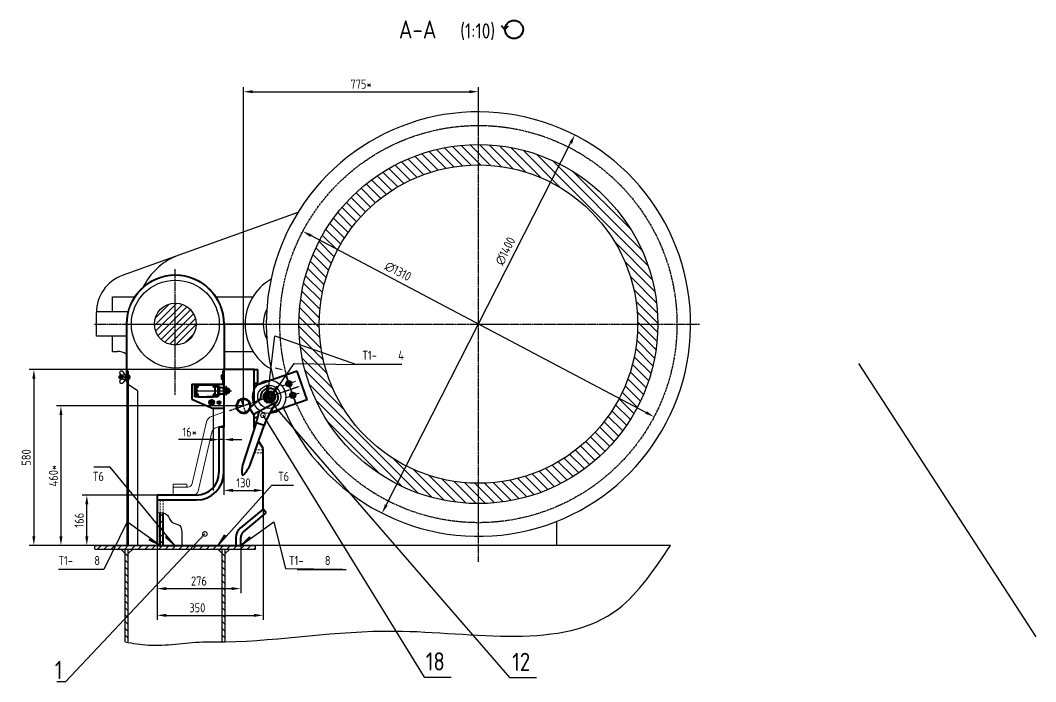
# Model space of a CAD drawing. Header units: millimetres. Extents: x 467 to 39028, y -12467 to 24298.
# Drawn here: x 24308 to 27658, y -1424 to 758 of the extents above; entities that cross this region are included whole.
import ezdxf
from ezdxf.enums import TextEntityAlignment as Align

# ---------------------------------------------------------------- set-up
doc = ezdxf.new("R2010")
doc.units = ezdxf.units.MM
for name, pattern in [('CENTER', [50.8, 31.75, -6.35, 6.35, -6.35]), ('CENTER2', [1.125, 0.75, -0.125, 0.125, -0.125]), ('HIDDEN', [9.525, 6.35, -3.175]), ('PHANTOM', [2.5, 1.25, -0.25, 0.25, -0.25, 0.25, -0.25])]:
    doc.linetypes.add(name, pattern=pattern)
for name, color, linetype in [('Bord', 1, 'Continuous'), ('Cen', 5, 'CENTER'), ('CEN2', 5, 'CENTER2'), ('Dim', 7, 'Continuous'), ('Hatch', 250, 'Continuous'), ('Hide', 250, 'HIDDEN'), ('PHAN', 5, 'PHANTOM'), ('Text', 3, 'Continuous'), ('Textb', 6, 'Continuous')]:
    doc.layers.add(name, color=color, linetype=linetype)
doc.layers.add('Con', color=6, linetype='Continuous', lineweight=18)
doc.layers.add('Cont', color=6, linetype='Continuous', lineweight=40)
doc.styles.add('Style1', font='romans.shx', dxfattribs={"width": 0.8})
doc.dimstyles.new('Dia_2', dxfattribs={"dimscale": 2, "dimtxt": 3, "dimasz": 3, "dimexe": 1.25, "dimexo": 0, "dimgap": 1.5, "dimtad": 2, "dimtoh": 1, "dimtxsty": 'Style1', "dimcen": 2.5, "dimclrt": 3, "dimadec": 0, "dimazin": 0, "dimtfac": 1, "dimtmove": 1, "dimatfit": 3, "dimfxl": 1, "dimarcsym": 0})
doc.dimstyles.new('LIN10', dxfattribs={"dimscale": 10, "dimtxt": 3, "dimasz": 3, "dimexe": 1.5, "dimexo": 0, "dimgap": 1, "dimtad": 1, "dimdec": 0, "dimzin": 12, "dimdsep": 46, "dimtxsty": 'Style1', "dimcen": 0, "dimclrt": 3, "dimadec": 0, "dimazin": 0, "dimtfac": 1, "dimtdec": 0, "dimtmove": 0, "dimatfit": 3, "dimfxl": 1, "dimtolj": 1, "dimtzin": 12, "dimarcsym": 0})
doc.dimstyles.new('Poz_15', dxfattribs={"dimscale": 15, "dimtxt": 6, "dimasz": 3, "dimexe": 1.25, "dimexo": 0, "dimgap": 1.5, "dimtad": 2, "dimtih": 1, "dimtoh": 1, "dimdec": 0, "dimtxsty": 'Style1', "dimblk": 'DOTSMALL', "dimcen": 2.5, "dimclrt": 6, "dimadec": 0, "dimazin": 0, "dimtfac": 1, "dimtdec": 0, "dimtmove": 0, "dimatfit": 3, "dimldrblk": 'DOTSMALL', "dimfxl": 1, "dimarcsym": 0})
doc.dimstyles.new('SVARKA_10', dxfattribs={"dimscale": 10, "dimtxt": 3, "dimasz": 4, "dimexe": 1.5, "dimexo": 0, "dimgap": 1.5, "dimtad": 1, "dimdec": 0, "dimzin": 12, "dimdsep": 46, "dimtxsty": 'Style1', "dimblk1": 'Arrow', "dimblk2": 'Arrow', "dimsah": 1, "dimcen": 0, "dimclrt": 3, "dimadec": 0, "dimazin": 0, "dimtfac": 1, "dimtdec": 0, "dimtofl": 0, "dimtmove": 1, "dimatfit": 3, "dimldrblk": 'Arrow', "dimfxl": 1, "dimtolj": 1, "dimtzin": 12, "dimarcsym": 0})
doc.dimstyles.new('SVARKA_5', dxfattribs={"dimscale": 5, "dimtxt": 3, "dimasz": 4, "dimexe": 1.5, "dimexo": 0, "dimgap": 1.5, "dimtad": 1, "dimdec": 0, "dimzin": 12, "dimdsep": 46, "dimtxsty": 'Style1', "dimblk1": 'Arrow', "dimblk2": 'Arrow', "dimsah": 1, "dimcen": 0, "dimclrt": 3, "dimadec": 0, "dimazin": 0, "dimtfac": 1, "dimtdec": 0, "dimtofl": 0, "dimtmove": 1, "dimatfit": 3, "dimldrblk": 'Arrow', "dimfxl": 1, "dimtolj": 1, "dimtzin": 12, "dimarcsym": 0})

# ---------------------------------------------------------------- blocks, each defined once
blk = doc.blocks.new('*D34')
at = {"layer": 'Defpoints', "color": 0, "transparency": 16777216}
for p in [(25819.4, 522.1), (25819.4, 410.8), (25044.4, -514.2)]:
    blk.add_point(p, dxfattribs=at)
at = {"layer": 'Dim', "color": 0, "lineweight": -2, "transparency": 16777216}
for p, q in [((25044.4, -514.2), (25044.4, 537.1)), ((25819.4, 410.8), (25819.4, 537.1)), ((25074.4, 522.1), (25789.4, 522.1))]:
    blk.add_line(p, q, dxfattribs=at)
at = {"layer": 'Dim', "color": 0, "transparency": 16777216}
for points in [[(25074.4, 527.1), (25074.4, 517.1), (25044.4, 522.1)], [(25789.4, 527.1), (25789.4, 517.1), (25819.4, 522.1)]]:
    blk.add_solid(points, dxfattribs=at)
at = {"layer": 'Dim', "color": 3, "transparency": 16777216, "insert": (25431.9, 547.1), "char_height": 30, "attachment_point": 5, "style": 'Style1'}
blk.add_mtext('\\A1;775*', dxfattribs=at)
blk = doc.blocks.new('*D35')
at = {"layer": 'Defpoints', "color": 0, "transparency": 16777216}
for p in [(25044.4, -514.2), (24442.1, -974.2), (24554.4, -974.2)]:
    blk.add_point(p, dxfattribs=at)
at = {"layer": 'Dim', "color": 0, "lineweight": -2, "transparency": 16777216}
for p, q in [((25044.4, -514.2), (24427.1, -514.2)), ((24442.1, -544.2), (24442.1, -944.2)), ((24554.4, -974.2), (24427.1, -974.2))]:
    blk.add_line(p, q, dxfattribs=at)
at = {"layer": 'Dim', "color": 0, "transparency": 16777216}
for points in [[(24437.1, -544.2), (24447.1, -544.2), (24442.1, -514.2)], [(24437.1, -944.2), (24447.1, -944.2), (24442.1, -974.2)]]:
    blk.add_solid(points, dxfattribs=at)
at = {"layer": 'Dim', "color": 3, "transparency": 16777216, "insert": (24417.1, -744.2), "char_height": 30, "attachment_point": 5, "rotation": 90, "style": 'Style1'}
blk.add_mtext('\\A1;460*', dxfattribs=at)
blk = doc.blocks.new('*D46')
at = {"layer": 'Defpoints', "color": 0, "transparency": 16777216}
for p in [(24527.4, -808.2), (24759.4, -808.2), (24759.4, -974.2)]:
    blk.add_point(p, dxfattribs=at)
at = {"layer": 'Dim', "color": 0, "lineweight": -2, "transparency": 16777216}
for p, q in [((24759.4, -808.2), (24512.4, -808.2)), ((24527.4, -944.2), (24527.4, -838.2)), ((24759.4, -974.2), (24512.4, -974.2))]:
    blk.add_line(p, q, dxfattribs=at)
at = {"layer": 'Dim', "color": 0, "transparency": 16777216}
for points in [[(24522.4, -838.2), (24532.4, -838.2), (24527.4, -808.2)], [(24522.4, -944.2), (24532.4, -944.2), (24527.4, -974.2)]]:
    blk.add_solid(points, dxfattribs=at)
at = {"layer": 'Dim', "color": 3, "transparency": 16777216, "insert": (24502.4, -891.2), "char_height": 30, "attachment_point": 5, "rotation": 90, "style": 'Style1'}
blk.add_mtext('\\A1;166', dxfattribs=at)
blk = doc.blocks.new('*D60')
at = {"layer": 'Defpoints', "color": 0, "transparency": 16777216}
for p in [(24759.4, -974.2), (25035.4, -974.2), (25035.4, -1116.6)]:
    blk.add_point(p, dxfattribs=at)
at = {"layer": 'Dim', "color": 0, "lineweight": -2, "transparency": 16777216}
for p, q in [((24759.4, -974.2), (24759.4, -1131.6)), ((25035.4, -974.2), (25035.4, -1131.6)), ((24789.4, -1116.6), (25005.4, -1116.6))]:
    blk.add_line(p, q, dxfattribs=at)
at = {"layer": 'Dim', "color": 0, "transparency": 16777216}
for points in [[(24789.4, -1111.6), (24789.4, -1121.6), (24759.4, -1116.6)], [(25005.4, -1111.6), (25005.4, -1121.6), (25035.4, -1116.6)]]:
    blk.add_solid(points, dxfattribs=at)
at = {"layer": 'Dim', "color": 3, "transparency": 16777216, "insert": (24897.4, -1091.6), "char_height": 30, "attachment_point": 5, "style": 'Style1'}
blk.add_mtext('\\A1;276', dxfattribs=at)
blk = doc.blocks.new('*D61')
at = {"layer": 'Defpoints', "color": 0, "transparency": 16777216}
for p in [(24988.3, -394.2), (24352.7, -974.2), (24554.4, -974.2)]:
    blk.add_point(p, dxfattribs=at)
at = {"layer": 'Dim', "color": 0, "lineweight": -2, "transparency": 16777216}
for p, q in [((24988.3, -394.2), (24337.7, -394.2)), ((24352.7, -424.2), (24352.7, -944.2)), ((24554.4, -974.2), (24337.7, -974.2))]:
    blk.add_line(p, q, dxfattribs=at)
at = {"layer": 'Dim', "color": 0, "transparency": 16777216}
for points in [[(24347.7, -424.2), (24357.7, -424.2), (24352.7, -394.2)], [(24347.7, -944.2), (24357.7, -944.2), (24352.7, -974.2)]]:
    blk.add_solid(points, dxfattribs=at)
at = {"layer": 'Dim', "color": 3, "transparency": 16777216, "insert": (24327.7, -684.2), "char_height": 30, "attachment_point": 5, "rotation": 90, "style": 'Style1'}
blk.add_mtext('\\A1;580', dxfattribs=at)
blk = doc.blocks.new('*D64')
at = {"layer": 'Defpoints', "color": 0, "transparency": 16777216}
for p in [(24979.4, -720.2), (25109.4, -789.7), (25109.4, -792.7)]:
    blk.add_point(p, dxfattribs=at)
at = {"layer": 'Dim', "color": 0, "lineweight": -2, "transparency": 16777216}
for p, q in [((24979.4, -720.2), (24979.4, -807.7)), ((25009.4, -792.7), (25079.4, -792.7)), ((25109.4, -789.7), (25109.4, -807.7))]:
    blk.add_line(p, q, dxfattribs=at)
at = {"layer": 'Dim', "color": 0, "transparency": 16777216}
for points in [[(25009.4, -787.7), (25009.4, -797.7), (24979.4, -792.7)], [(25079.4, -787.7), (25079.4, -797.7), (25109.4, -792.7)]]:
    blk.add_solid(points, dxfattribs=at)
at = {"layer": 'Dim', "color": 3, "transparency": 16777216, "insert": (25044.4, -767.7), "char_height": 30, "attachment_point": 5, "style": 'Style1'}
blk.add_mtext('\\A1;130', dxfattribs=at)
blk = doc.blocks.new('*D65')
at = {"layer": 'Defpoints', "color": 0, "transparency": 16777216}
for p in [(24963.4, -625.2), (24963.4, -720.2), (24979.4, -720.2)]:
    blk.add_point(p, dxfattribs=at)
at = {"layer": 'Dim', "color": 0, "lineweight": -2, "transparency": 16777216}
for p, q in [((24933.4, -625.2), (24829.7, -625.2)), ((24963.4, -720.2), (24963.4, -610.2)), ((24979.4, -625.2), (24963.4, -625.2)), ((24979.4, -720.2), (24979.4, -610.2)), ((25009.4, -625.2), (25039.4, -625.2))]:
    blk.add_line(p, q, dxfattribs=at)
at = {"layer": 'Dim', "color": 0, "transparency": 16777216}
for points in [[(24933.4, -620.2), (24933.4, -630.2), (24963.4, -625.2)], [(25009.4, -620.2), (25009.4, -630.2), (24979.4, -625.2)]]:
    blk.add_solid(points, dxfattribs=at)
at = {"layer": 'Dim', "color": 3, "transparency": 16777216, "insert": (24866.6, -600.2), "char_height": 30, "attachment_point": 5, "style": 'Style1'}
blk.add_mtext('\\A1;16*', dxfattribs=at)
blk = doc.blocks.new('*D66')
at = {"layer": 'Defpoints', "color": 0, "transparency": 16777216}
for p in [(25109.4, -854.2), (24759.4, -974.2), (25109.4, -1204.8)]:
    blk.add_point(p, dxfattribs=at)
at = {"layer": 'Dim', "color": 0, "lineweight": -2, "transparency": 16777216}
for p, q in [((25109.4, -854.2), (25109.4, -1219.8)), ((24759.4, -974.2), (24759.4, -1219.8)), ((24789.4, -1204.8), (25079.4, -1204.8))]:
    blk.add_line(p, q, dxfattribs=at)
at = {"layer": 'Dim', "color": 0, "transparency": 16777216}
for points in [[(24789.4, -1199.8), (24789.4, -1209.8), (24759.4, -1204.8)], [(25079.4, -1199.8), (25079.4, -1209.8), (25109.4, -1204.8)]]:
    blk.add_solid(points, dxfattribs=at)
at = {"layer": 'Dim', "color": 3, "transparency": 16777216, "insert": (24892, -1179.8), "char_height": 30, "attachment_point": 5, "style": 'Style1'}
blk.add_mtext('\\A1;350', dxfattribs=at)
blk = doc.blocks.new('*D67')
at = {"layer": 'Defpoints', "color": 0, "transparency": 16777216}
for p in [(25240.1, 61.5), (26398.7, -549.9)]:
    blk.add_point(p, dxfattribs=at)
at = {"layer": 'Dim', "color": 0, "lineweight": -2, "transparency": 16777216}
blk.add_line((26372.2, -535.9), (25266.7, 47.5), dxfattribs=at)
at = {"layer": 'Dim', "color": 0, "transparency": 16777216}
for points in [[(25269, 51.9), (25264.3, 43.1), (25240.1, 61.5)], [(26374.5, -531.5), (26369.8, -540.3), (26398.7, -549.9)]]:
    blk.add_solid(points, dxfattribs=at)
at = {"layer": 'Dim', "color": 3, "transparency": 16777216, "insert": (25554.1, -70.3), "char_height": 30, "attachment_point": 5, "rotation": 332.1789, "style": 'Style1'}
blk.add_mtext('∅1310', dxfattribs=at)
blk = doc.blocks.new('*D68')
at = {"layer": 'Defpoints', "color": 0, "transparency": 16777216}
for p in [(26137.3, 379.4), (25501.5, -867.9)]:
    blk.add_point(p, dxfattribs=at)
at = {"layer": 'Dim', "color": 0, "lineweight": -2, "transparency": 16777216}
blk.add_line((25515.1, -841.1), (26123.7, 352.7), dxfattribs=at)
at = {"layer": 'Dim', "color": 0, "transparency": 16777216}
for points in [[(26119.2, 355), (26128.2, 350.4), (26137.3, 379.4)], [(25510.7, -838.9), (25519.6, -843.4), (25501.5, -867.9)]]:
    blk.add_solid(points, dxfattribs=at)
at = {"layer": 'Dim', "color": 3, "transparency": 16777216, "insert": (25908.4, -3.6), "char_height": 30, "attachment_point": 5, "rotation": 62.9902, "style": 'Style1'}
blk.add_mtext('∅1400', dxfattribs=at)
blk = doc.blocks.new('1')
at = {"layer": 'Cont'}
for q in [(0.14, 4.02), (2.4, 4.02)]:
    blk.add_line((1.27, 2.88), q, dxfattribs=at)
blk.add_circle((4.27, 2.88), 3, dxfattribs=at)
blk = doc.blocks.new('ZNAK04')
at = {"layer": 'Cont'}
blk.add_blockref('1', (30.27, 0.21), dxfattribs=at)
at = {"layer": 'Textb', "style": 'Style1', "width": 0.8}
for tag, height, p in [('А-А', 6, (13.88, 0.1)), ('SC', 5, (28.73, 0.1))]:
    blk.add_attdef(tag, text='', height=height, dxfattribs=at).set_placement(p, align=Align.RIGHT)
blk.add_attdef('45%%D(1)', (38.24, 0.1), '', height=5, dxfattribs=at)
blk = doc.blocks.new('Arrow')
blk.add_hatch(color=256).paths.add_polyline_path([(0, 0), (-1, 0), (-1, -0.167)])
blk.add_line((-1, 0), (-1, -0.167))
at = {"color": 0, "linetype": 'ByBlock', "lineweight": -2}
for q in [(-1, 0), (-1, -0.167)]:
    blk.add_line((0, 0), q, dxfattribs=at)
blk = doc.blocks.new('svarka02')
at = {"layer": 'Text', "style": 'Style1', "width": 0.8}
for tag, p in [('Т1-', (2, 1.5)), ('6', (13.78, 1.5))]:
    blk.add_attdef(tag, p, '', height=3, dxfattribs=at)
blk = doc.blocks.new('_DotSmall')
at = {"color": 0, "linetype": 'ByBlock', "const_width": 0.5}
blk.add_lwpolyline([(-0.0625, 0, 1), (0.0625, 0, 1)], format="xyb", close=True, dxfattribs=at)
blk = doc.blocks.new('ключ')
for p, q in [((22796.3, 4626.1), (22813.3, 4626.1)), ((22796.3, 4609.1), (22796.3, 4626.1)), ((22813.3, 4626.1), (22813.3, 4609.1)), ((22813.8, 4645.4), (22875.8, 4586.9)), ((22899.3, 4631.4), (22899.4, 4604.4)), ((23040.7, 4629.5), (22899.3, 4631.4)), ((22813.3, 4609.1), (22796.3, 4609.1)), ((22817.5, 4592), (22859.8, 4567.2)), ((22899.4, 4604.4), (23045.9, 4606.2)), ((23045.9, 4606.2), (23045.9, 4606.2)), ((23076.3, 4615.7), (23076.1, 4619.1)), ((22875.8, 4586.9), (22859.8, 4567.2))]:
    blk.add_line(p, q)
for radius in [19.6, 14.9]:
    blk.add_circle((22804.8, 4617.6), radius)
for centre, radius, start, end in [((22805, 4618), 28.8, 72.2726, 295.6169), ((22914.3, 4989.5), 358.4, 253.7128, 267.5946), ((23024.9, 4509.2), 121.3, 64.988, 82.4765), ((22913.7, 4229.9), 374.7, 92.2201, 98.0847), ((23037, 4688.4), 82.7, 276.1825, 298.407)]:
    blk.add_arc(centre, radius, start, end)

msp = doc.modelspace()

# ---------------------------------------------------------------- hatches: boundary and pattern name
at = {"layer": 'Hatch'}
h = msp.add_hatch(dxfattribs=at)
h.set_pattern_fill('ANSI31', color=256, scale=7, angle=90, style=0)
h.set_pattern_definition([(135, (14696.387, 158.742), (-15.71545, -15.71545), [])])
h.paths.add_polyline_path([(25819.419, 280.798), (25819.419, 347.799, 0.41421356), (25227.417, -244.204), (25294.417, -244.204, -0.41421356)])
h.paths.add_polyline_path([(25819.419, 347.799), (25819.419, 280.798, -0.41421356), (26344.421, -244.204), (26411.422, -244.204, 0.41421356)])
h.paths.add_polyline_path([(26411.422, -244.204), (26344.421, -244.204, -0.41421356), (25819.419, -769.206), (25819.419, -836.206, 0.41421356)])
h.paths.add_polyline_path([(25819.419, -769.206, -0.41421356), (25294.417, -244.204), (25227.417, -244.204, 0.41421356), (25819.419, -836.206)])
h = msp.add_hatch(dxfattribs=at)
h.set_pattern_fill('ANSI31', color=256, scale=5, style=0)
h.set_pattern_definition([(45, (14696.387, 158.742), (-11.22532, 11.22532), [])])
h.paths.add_polyline_path([(24819.419, -175.191), (24819.419, -244.204), (24888.432, -244.204, 0.41421356)])
h.paths.add_polyline_path([(24819.419, -175.191, 0.41421356), (24750.407, -244.204), (24819.419, -244.204)])
h.paths.add_polyline_path([(24819.419, -244.204), (24750.407, -244.204, 0.41421356), (24819.419, -313.216)])
h.paths.add_polyline_path([(24888.432, -244.204), (24819.419, -244.204), (24819.419, -313.216, 0.41421356)])
h = msp.add_hatch(dxfattribs=at)
h.set_pattern_fill('ANSI31', color=256, scale=5, angle=90)
h.set_pattern_definition([(135, (-10, -5e-13), (-11.22532, -11.22532), [])])
edge = h.paths.add_edge_path()
edge.add_spline(control_points=[(24779.419, -866.837), (24776.308, -866.199), (24772.948, -865.916), (24769.419, -865.873)], knot_values=[20.46850974, 20.46850974, 20.46850974, 20.46850974, 30.24795328, 30.24795328, 30.24795328, 30.24795328], degree=3, periodic=0)
edge.add_line((24769.419, -865.873), (24769.419, -974.204))
edge.add_line((24769.419, -974.204), (24779.419, -974.204))
edge.add_line((24779.419, -974.204), (24779.419, -866.837))
h = msp.add_hatch(dxfattribs=at)
h.set_pattern_fill('ANSI31', color=256, scale=5)
h.set_pattern_definition([(45, (21076.48, -363.877), (-11.22532, 11.22532), [])])
h.paths.add_polyline_path([(25084.419, -974.204), (24819.419, -974.204), (24819.419, -986.204), (25084.419, -986.204)])
h.paths.add_polyline_path([(24819.419, -974.204), (24554.419, -974.204), (24554.419, -986.204), (24819.419, -986.204)])
h = msp.add_hatch(dxfattribs=at)
h.set_pattern_fill('ANSI31', color=256, scale=5, angle=90)
h.set_pattern_definition([(135, (21076.48, -363.877), (-11.22532, -11.22532), [])])
h.paths.add_polyline_path([(24664.423, -986.204), (24654.423, -986.204), (24654.423, -1292.204), (24664.423, -1292.204)])
h = msp.add_hatch(dxfattribs=at)
h.set_pattern_fill('ANSI31', color=256, scale=5, angle=90)
h.set_pattern_definition([(135, (21396.477, -363.877), (-11.22532, -11.22532), [])])
h.paths.add_polyline_path([(24984.419, -986.204), (24974.419, -986.204), (24974.419, -1292.204), (24984.419, -1292.204)])

# ---------------------------------------------------------------- linework, layer by layer
for p, q in [((25148.935, -388.901), (25171.519, -393.469)), ((27072.916, -373.685), (27657.865, -1275.591)), ((25220.926, -1053.988), (25383.154, -1053.988))]:
    msp.add_line(p, q)
for centre, radius in [((25129.409, -484.594), 55), ((25129.3, -484.281), 37.924)]:
    msp.add_circle(centre, radius)
at = {"layer": 'Bord'}
for p, q in [((25223.855, 123.637), (24643.571, -84.158)), ((24611.941, -204.07), (24611.941, -154.204)), ((24611.941, -154.204), (24684.72, -154.204)), ((24954.119, -154.204), (25075.197, -154.204)), ((24559.419, -284.337), (24559.419, -205.805)), ((24662.401, -204.337), (24559.443, -204.337)), ((24657.419, -244.204), (24657.419, -434.271)), ((24659.419, -244.204), (24659.419, -603.348)), ((24979.419, -244.204), (24979.419, -394.204)), ((25109.419, -244.204), (24981.419, -244.204)), ((24981.419, -244.204), (24981.419, -394.204)), ((24657.419, -284.337), (24559.419, -284.337)), ((24611.941, -334.204), (24611.941, -284.337)), ((24611.941, -334.204), (24629.062, -334.204)), ((24981.419, -334.204), (25075.197, -334.204)), ((24657.419, -354.271), (24657.419, -434.271)), ((24659.419, -354.271), (24659.419, -974.204)), ((24979.419, -354.271), (24979.419, -394.204)), ((24653.819, -411.771), (24646.881, -401.882)), ((24663.419, -399.271), (24659.419, -399.271)), ((24659.419, -399.271), (24663.419, -399.271)), ((24663.419, -399.271), (24663.419, -443.605)), ((24663.419, -399.271), (24663.419, -443.605)), ((24975.419, -399.271), (24975.419, -442.204)), ((24975.419, -399.271), (24975.419, -442.204)), ((24975.419, -399.271), (24979.419, -399.271)), ((24979.419, -399.271), (24975.419, -399.271)), ((24671.37, -419.271), (24631.968, -419.271)), ((24635.019, -415.271), (24633.419, -416.871)), ((24633.419, -416.871), (24633.419, -421.671)), ((24633.419, -421.671), (24635.019, -423.271)), ((24645.819, -415.948), (24634.343, -415.948)), ((24645.819, -422.595), (24634.343, -422.595)), ((24635.019, -415.271), (24635.019, -423.271)), ((24645.819, -415.271), (24635.019, -415.271)), ((24645.819, -423.271), (24635.019, -423.271)), ((24645.819, -412.771), (24640.352, -411.429)), ((24645.819, -425.771), (24640.502, -426.937)), ((24653.819, -411.771), (24645.819, -412.771)), ((24645.819, -412.771), (24645.819, -425.771)), ((24645.819, -425.771), (24653.819, -426.771)), ((24653.819, -426.771), (24646.857, -436.553)), ((24653.819, -411.771), (24653.819, -426.771)), ((24653.819, -412.771), (24655.819, -412.771)), ((24653.819, -421.874), (24655.819, -416.394)), ((24653.819, -422.874), (24655.819, -417.394)), ((24653.819, -425.771), (24655.819, -425.771)), ((24655.819, -411.271), (24655.819, -414.271)), ((24657.419, -411.271), (24655.819, -411.271)), ((24655.819, -414.271), (24655.819, -423.271)), ((24655.819, -427.271), (24655.819, -423.271)), ((24657.419, -427.271), (24655.819, -427.271)), ((24657.419, -411.271), (24657.419, -427.271)), ((24657.419, -434.271), (24659.419, -434.271)), ((24659.419, -434.271), (24657.419, -434.271)), ((24659.419, -434.271), (24657.419, -434.271)), ((24663.419, -425.821), (24663.419, -412.721)), ((24663.419, -412.721), (24667.697, -412.721)), ((24663.419, -415.996), (24667.697, -415.996)), ((24663.419, -422.546), (24667.697, -422.546)), ((24667.697, -425.821), (24663.419, -425.821)), ((24667.697, -412.721), (24668.419, -413.973)), ((24667.697, -415.996), (24668.419, -414.745)), ((24667.697, -422.546), (24668.419, -423.798)), ((24668.419, -424.57), (24667.697, -425.821)), ((24668.419, -413.973), (24668.419, -424.57)), ((24971.142, -412.721), (24970.419, -413.973)), ((24970.419, -413.973), (24970.419, -424.57)), ((24971.142, -415.996), (24970.419, -414.745)), ((24971.142, -422.546), (24970.419, -423.798)), ((24970.419, -424.57), (24971.142, -425.821)), ((24975.419, -412.721), (24971.142, -412.721)), ((24975.419, -415.996), (24971.142, -415.996)), ((24975.419, -422.546), (24971.142, -422.546)), ((24971.142, -425.821), (24975.419, -425.821)), ((24975.419, -425.821), (24975.419, -412.721)), ((24663.419, -443.605), (24663.419, -974.204)), ((24694.419, -464.271), (24663.419, -443.605)), ((24694.419, -464.271), (24694.419, -974.204)), ((24944.419, -522.402), (24944.419, -792.949)), ((26078.4, -974.204), (26078.4, -894.536)), ((26452.549, -974.204), (24554.419, -974.204)), ((24554.419, -974.204), (25084.419, -974.204)), ((24554.419, -986.204), (24554.419, -974.204)), ((24554.419, -986.204), (25084.419, -986.204)), ((24639.423, -986.204), (24654.423, -1001.204)), ((24654.423, -1292.204), (24654.423, -986.204)), ((24664.423, -1292.204), (24664.423, -986.204)), ((24679.423, -986.204), (24664.423, -1001.204)), ((24959.419, -986.204), (24974.419, -1001.204)), ((24974.419, -1292.204), (24974.419, -986.204)), ((24984.419, -1292.204), (24984.419, -986.204)), ((24999.419, -986.204), (24984.419, -1001.204)), ((25084.419, -986.204), (25084.419, -974.204))]:
    msp.add_line(p, q, dxfattribs=at)
for centre, radius in [((25819.419, -244.204), 592.002), ((25819.419, -244.204), 525.002), ((24819.419, -244.204), 145), ((24819.419, -244.204), 69.012)]:
    msp.add_circle(centre, radius, dxfattribs=at)
for centre, radius, start, end in [((25819.419, -244.204), 700.002, 203.303709, 155.163199), ((25819.419, -244.204), 700.002, 155.163199, 195.111646), ((24903.735, -216.241), 212.428, 113.077501, 153.532471), ((24689.419, -205.805), 130, 110.651396, 180), ((24819.419, -244.204), 162, 0, 180), ((24819.419, -244.204), 160, 0, 180), ((25219.419, -244.204), 170, 119.70945, 240.29055), ((25219.419, -244.204), 110, 153.278532, 206.721468), ((24629.062, -384.204), 50, 55.44931, 90), ((24641.824, -405.43), 6.177, 35.051581, 256.207057), ((24641.824, -432.971), 6.177, 102.36423, 324.559272), ((24660.634, -419.271), 7.785, 335.122089, 24.877911), ((24978.204, -419.271), 7.785, 155.122089, 204.877911), ((24939.419, -502.402), 3, 204.711573, 105.81179)]:
    msp.add_arc(centre, radius, start, end, dxfattribs=at)
for points, knots in [([(24759.419, -866.268), (24773.604, -865.139), (24795.643, -866.503), (24803.49, -902.898), (24842.027, -903.085), (24839.734, -941.585), (24840.819, -963.865), (24841.664, -974.204)], [11.5617864, 11.5617864, 11.5617864, 11.5617864, 48.36851951, 74.75412116, 103.2394764, 136.48872328, 168.14223196, 168.14223196, 168.14223196, 168.14223196]), ([(24654.423, -1292.204), (24679.777, -1296.717), (24763.994, -1311.711), (24871.186, -1289.507), (24955.871, -1292.66), (25167.909, -1289.345), (25580.645, -1209.605), (26204.896, -1347.765), (26400.348, -1052.944), (26452.549, -974.204)], [0, 0, 0, 0, 76.88733479, 255.40267333, 321.03298449, 331.03400425, 891.35380252, 1632.63467436, 1902.75762928, 1902.75762928, 1902.75762928, 1902.75762928])]:
    msp.add_open_spline(points, degree=3, knots=knots, dxfattribs=at)
at = {"layer": 'Cen', "ltscale": 0.2}
for p, q in [((25819.419, -1028.203), (25819.419, 489.771)), ((24819.419, -477.974), (24819.419, -61.44)), ((24552.445, -244.204), (26548.798, -244.204)), ((25215.206, -433.525), (25170.25, -449.187)), ((25215.682, -504.26), (25184.88, -415.849)), ((25183.344, -486.983), (25228.302, -471.32))]:
    msp.add_line(p, q, dxfattribs=at)
at = {"layer": 'Cen', "ltscale": 0.5}
for p, q in [((24927.834, -502.402), (24950.284, -502.402)), ((24939.419, -491.602), (24939.419, -513.452))]:
    msp.add_line(p, q, dxfattribs=at)
at = {"layer": 'Cen', "ltscale": 0.2}
msp.add_circle((25819.419, -244.204), 655, dxfattribs=at)
at = {"layer": 'CEN2', "linetype": 'Continuous'}
for p, q in [((24881.029, -464.204), (25004.377, -464.204)), ((24987.419, -448.406), (24987.419, -477.804)), ((24987.419, -480.001), (24987.419, -450.604))]:
    msp.add_line(p, q, dxfattribs=at)
at = {"layer": 'CEN2'}
for p, q in [((25227.378, -450.463), (24998.57, -530.177)), ((25138.279, -510.053), (25120.321, -458.509)), ((25138.388, -510.366), (25120.431, -458.822)), ((25053.398, -539.975), (25035.441, -488.432))]:
    msp.add_line(p, q, dxfattribs=at)
at = {"layer": 'Con'}
for p, q in [((25129.569, -469.126), (25120.297, -497.657)), ((25129.807, -500.748), (25120.297, -497.657)), ((25129.569, -469.126), (25139.08, -472.217)), ((25139.08, -472.217), (25129.807, -500.748)), ((24937.894, -549.198), (24979.419, -534.731)), ((24922.597, -566.822), (24875.124, -770.306)), ((24940.424, -600.446), (24894.962, -795.306)), ((24951.729, -586.736), (24979.419, -577.089)), ((24812.419, -781.898), (24812.419, -771.898)), ((24812.419, -771.898), (24857.419, -771.898)), ((24860.516, -781.898), (24812.419, -781.898)), ((24812.419, -781.898), (24812.419, -806.898)), ((24857.419, -771.898), (24857.419, -781.898)), ((24812.419, -806.898), (24880.355, -806.898))]:
    msp.add_line(p, q, dxfattribs=at)
for centre, radius, start, end in [((24946.944, -572.502), 25, 107.1922, 166.867519), ((24959.901, -604.99), 20, 104.298538, 166.867519), ((24860.516, -766.898), 15, 270, 346.867519), ((24880.355, -791.898), 15, 270, 346.867519)]:
    msp.add_arc(centre, radius, start, end, dxfattribs=at)
at = {"layer": 'Cont'}
for p, q in [((24989.419, -394.204), (24977.419, -394.204)), ((25079.419, -394.204), (24979.419, -394.204)), ((24979.419, -394.204), (24979.419, -439.204)), ((25079.419, -394.204), (25091.419, -394.204)), ((25079.419, -439.204), (25079.419, -394.204)), ((25221.558, -399.543), (25079.419, -449.063)), ((25091.419, -439.204), (25091.419, -394.204)), ((25254.457, -493.977), (25221.558, -399.543)), ((24874.419, -442.204), (24874.419, -492.204)), ((24874.419, -442.204), (24979.419, -442.204)), ((24883.519, -484.454), (24883.519, -443.954)), ((24883.519, -443.954), (24959.519, -443.954)), ((24886.255, -448.61), (24893.781, -448.597)), ((24893.783, -449.797), (24886.257, -449.81)), ((24890.019, -474.414), (24890.019, -453.993)), ((24894.809, -449.204), (24894.809, -444.414)), ((24894.809, -444.414), (24945.23, -444.414)), ((24945.23, -444.414), (24945.23, -449.204)), ((24953.757, -449.943), (24946.237, -449.663)), ((24946.281, -448.464), (24953.802, -448.744)), ((24950.019, -453.993), (24950.019, -474.414)), ((24959.519, -443.954), (24959.519, -464.204)), ((24964.519, -448.954), (24959.519, -448.954)), ((24959.519, -464.204), (24959.519, -484.454)), ((24964.519, -448.954), (24964.519, -479.454)), ((24964.519, -453.704), (24979.519, -453.704)), ((24979.419, -439.204), (24979.419, -584.204)), ((24979.519, -453.704), (24979.519, -474.704)), ((24979.519, -474.704), (24979.519, -453.704)), ((24979.519, -457.954), (24981.512, -457.954)), ((24979.519, -457.954), (24981.512, -457.954)), ((24981.08, -458.392), (24989.419, -458.392)), ((24990.671, -458.392), (24981.08, -458.392)), ((24990.671, -470.015), (24990.671, -458.392)), ((25079.419, -439.204), (25091.419, -439.204)), ((25079.419, -507.254), (25079.419, -439.204)), ((24874.419, -492.204), (24944.419, -522.402)), ((24895.019, -484.454), (24883.519, -484.454)), ((24893.77, -479.873), (24886.246, -479.734)), ((24886.268, -478.534), (24893.793, -478.673)), ((24894.809, -479.204), (24894.809, -483.993)), ((24894.809, -483.993), (24945.23, -483.993)), ((24895.019, -484.454), (24925.019, -484.454)), ((24959.519, -484.454), (24925.019, -484.454)), ((24945.23, -483.993), (24945.23, -479.204)), ((24953.777, -479.838), (24946.251, -479.769)), ((24946.262, -478.57), (24953.788, -478.638)), ((24964.519, -479.454), (24959.519, -479.454)), ((24967.012, -502.255), (24960.312, -502.255)), ((24963.662, -502.255), (24963.662, -499.105)), ((24964.519, -474.704), (24979.519, -474.704)), ((24979.519, -470.454), (24981.512, -470.454)), ((24979.519, -470.454), (24981.512, -470.454)), ((24989.419, -470.015), (24981.08, -470.015)), ((24981.08, -470.015), (24990.671, -470.015)), ((25119.617, -488.384), (25124.092, -475.54)), ((25122.564, -490.681), (25120.355, -489.912)), ((25125.619, -474.802), (25127.51, -475.461)), ((25254.457, -493.977), (25131.4, -536.848)), ((25133.199, -494.386), (25131.701, -493.864)), ((25139.201, -480.804), (25134.726, -493.648)), ((25136.956, -478.752), (25138.463, -479.277)), ((24979.419, -522.402), (24944.419, -522.402)), ((24966.262, -503.955), (24960.812, -503.955)), ((24965.412, -505.405), (24961.647, -505.405)), ((25079.419, -587.585), (25079.419, -541.022)), ((25091.634, -550.702), (25079.419, -554.958)), ((24963.419, -584.204), (24963.419, -734.204)), ((24979.419, -584.204), (24963.419, -584.204)), ((24979.419, -734.204), (24979.419, -584.204)), ((25109.419, -654.204), (25094.256, -628.932)), ((25109.419, -854.204), (25109.419, -654.204)), ((24889.419, -808.204), (24759.419, -808.204)), ((24759.419, -808.204), (24759.419, -824.204)), ((24759.419, -824.204), (24759.419, -974.204)), ((24759.419, -824.204), (24889.419, -824.204)), ((24769.419, -974.204), (24769.419, -865.873)), ((24779.419, -974.204), (24779.419, -866.837)), ((25109.419, -854.204), (25033.812, -917.21)), ((25044.055, -929.501), (25119.662, -866.495)), ((25119.662, -866.495), (25109.419, -854.204)), ((25019.419, -947.939), (25019.419, -974.204)), ((25035.419, -974.204), (25035.419, -947.939)), ((24759.419, -974.204), (25019.419, -974.204)), ((25019.419, -974.204), (25035.419, -974.204))]:
    msp.add_line(p, q, dxfattribs=at)
for centre, radius in [((25193.654, -441.033), 9), ((24890.019, -449.204), 4.25), ((24950.019, -449.204), 4.25), ((24987.384, -464.15), 1.955), ((24987.384, -464.257), 1.955), ((24890.019, -479.204), 4.25), ((24939.419, -502.402), 8), ((24939.419, -502.402), 2), ((24950.019, -479.204), 4.25), ((24963.687, -503.005), 5), ((25206.814, -478.806), 9)]:
    msp.add_circle(centre, radius, dxfattribs=at)
for centre, radius, start, end in [((24890.019, -449.204), 3.811, 171.043641, 189.162536), ((24890.019, -449.204), 4.789, 270, 0), ((24890.019, -449.204), 3.811, 351.043641, 9.162536), ((24950.019, -449.204), 4.789, 180, 270), ((24950.019, -449.204), 3.811, 168.812232, 186.931128), ((24950.019, -449.204), 3.811, 348.812232, 6.931128), ((24987.419, -464.204), 8.6, 76.552273, 137.487932), ((24987.419, -464.204), 8.6, 222.512068, 137.487932), ((24890.019, -479.204), 3.811, 169.882271, 188.001166), ((24890.019, -479.204), 4.789, 0, 90), ((24890.019, -479.204), 3.811, 349.882271, 8.001166), ((24950.019, -479.204), 4.789, 90, 180), ((24950.019, -479.204), 3.811, 170.420439, 188.539335), ((24950.019, -479.204), 3.811, 350.420439, 8.539335), ((24987.419, -464.204), 8.6, 222.512068, 283.447727), ((25044.419, -514.204), 24, 353.498915, 335.657603), ((25044.419, -514.204), 22, 347.476402, 339.160963), ((25129.409, -484.594), 12.5, 93.729852, 230.263539), ((25129.409, -484.594), 10.5, 201.159916, 210.424729), ((25129.409, -484.594), 9.549, 193.889543, 217.695102), ((25129.409, -484.594), 9.549, 103.889543, 127.695102), ((25129.409, -484.594), 10.5, 111.159916, 120.424729), ((25129.409, -484.594), 12.5, 277.44621, 46.547181), ((25129.409, -484.594), 9.549, 283.889543, 307.695102), ((25129.409, -484.594), 10.5, 291.159916, 300.424729), ((25129.409, -484.594), 9.549, 13.889543, 37.695102), ((25129.409, -484.594), 10.5, 21.159916, 30.424729), ((25139.419, -587.585), 60, 180, 183.656222), ((24889.419, -734.204), 74, 270, 0), ((24889.419, -734.204), 90, 270, 0), ((25059.419, -947.939), 40, 129.805571, 180), ((25059.419, -947.939), 24, 129.805571, 180)]:
    msp.add_arc(centre, radius, start, end, dxfattribs=at)
at = {"layer": 'Dim'}
for p, q in [((25566.686, -377.001), (25416.98, -377.001)), ((24583.913, -1053.988), (24434.207, -1053.988)), ((25370.632, -1053.988), (25183.125, -1051.434))]:
    msp.add_line(p, q, dxfattribs=at)
at = {"layer": 'Hide', "linetype": 'HIDDEN', "lineweight": 18}
for p, q in [((25079.983, -669.204), (25109.419, -669.204)), ((25083.527, -659.204), (25109.419, -659.204)), ((24769.419, -824.204), (24769.419, -974.204)), ((24779.419, -824.204), (24779.419, -974.204))]:
    msp.add_line(p, q, dxfattribs=at)
at = {"layer": 'Hide'}
for centre in [(25193.654, -441.033), (25206.814, -478.806)]:
    msp.add_circle(centre, 5, dxfattribs=at)
at = {"layer": 'PHAN'}
for p, q in [((24994.671, -458.392), (24985.08, -458.392)), ((24994.671, -470.015), (24994.671, -458.392)), ((24985.08, -470.015), (24994.671, -470.015))]:
    msp.add_line(p, q, dxfattribs=at)
msp.add_circle((24991.384, -464.257), 1.955, dxfattribs=at)
msp.add_arc((24991.419, -464.204), 8.6, 222.512068, 137.487932, dxfattribs=at)

# ---------------------------------------------------------------- block references
ref = msp.add_blockref('ZNAK04', (25591.579, 696.578), dxfattribs=dict(xscale=10, yscale=10, zscale=10))
ref.add_attrib('А-А', 'А-А', dxfattribs={"layer": 'Textb', "height": 60, "style": 'Style1', "width": 0.8}).set_placement((25680.989, 697.577), align=Align.RIGHT)
ref.add_attrib('SC', '(1:10)', dxfattribs={"layer": 'Textb', "height": 50, "style": 'Style1', "width": 0.8}).set_placement((25874.394, 697.577), align=Align.RIGHT)
at = {"layer": 'Cont', "xscale": 10, "yscale": 10, "zscale": 10}
for p, values in [((25416.98, -377.001), {'6': '4', 'Т1-': 'Т1-'}), ((24414.413, -1053.988), {'6': '8', 'Т1-': 'Т1-'}), ((25175.038, -1053.988), {'6': '8', 'Т1-': 'Т1-'})]:
    msp.add_blockref('svarka02', p, dxfattribs=at).add_auto_attribs(values)
at = {"layer": 'Cont', "rotation": 251.25441747626434}
msp.add_blockref('ключ', (28085.481, 22594.429), dxfattribs=at)

# ---------------------------------------------------------------- texts
at = {"layer": 'Dim', "color": 6, "char_height": 60, "attachment_point": 6, "style": 'Style1'}
for s, insert in [('18', (25708.577, -1356.75)), ('12', (25990.202, -1358.137)), ('1', (24447.048, -1384.927))]:
    msp.add_mtext(s, dxfattribs=dict(at, insert=insert))
at = {"layer": 'Text', "style": 'Style1', "width": 0.8}
for p in [(24548.124, -761.556), (25159.02, -761.556)]:
    msp.add_attdef('Т6', p, 'Т1-', height=30, dxfattribs=at)

# ---------------------------------------------------------------- dimensions: what is measured, and where the dimension line sits
at = {"layer": 'Dim'}
dim = msp.add_linear_dim(base=(25819.419, 522.052), p1=(25044.419, -514.204), p2=(25819.419, 410.796), text='<>*', dimstyle='LIN10', override={"dimtp": 0.1, "dimtm": 0.1, "dimtfac": 0.71, "dimtdec": 3, "dimtzin": 8}, dxfattribs=at)
dim.commit()
dim.dimension.update_dxf_attribs({"geometry": '*D34', "text_midpoint": (25431.919, 522.052), "dimtype": 160})
for p1, p2, override, picture, middle in [((25501.519, -867.856), (26137.32, 379.449), {"dimscale": 10, "dimpost": '', "dimtp": 0.1, "dimtm": 0.1, "dimtfac": 0.71, "dimtdec": 3, "dimtmove": 0, "dimatfit": 2}, '*D68', (25935.1, -17.263)), ((26398.707, -549.9), (25240.131, 61.493), {"dimscale": 10, "dimtp": 0.1, "dimtm": 0.1, "dimtfac": 0.71, "dimtdec": 3, "dimtmove": 0, "dimatfit": 2}, '*D67', (25540.139, -96.825))]:
    dim = msp.add_diameter_dim_2p(p1=p1, p2=p2, dimstyle='Dia_2', override=override, dxfattribs=at)
    dim.commit()
    dim.dimension.update_dxf_attribs({"geometry": picture, "text_midpoint": middle, "dimtype": 163})
for base, p1, p2, angle, picture, middle in [((24352.726, -974.204), (24988.313, -394.204), (24554.419, -974.204), 90, '*D61', (24327.726, -684.204)), ((25109.419, -792.658), (24979.419, -720.229), (25109.419, -789.675), 0, '*D64', (25044.419, -767.658)), ((24527.357, -808.204), (24759.419, -974.204), (24759.419, -808.204), 90, '*D46', (24502.357, -891.204)), ((25035.419, -1116.557), (24759.419, -974.204), (25035.419, -974.204), 0, '*D60', (24897.419, -1091.557))]:
    dim = msp.add_linear_dim(base=base, p1=p1, p2=p2, angle=angle, dimstyle='LIN10', override={"dimtp": 0.1, "dimtm": 0.1, "dimtfac": 0.71, "dimtdec": 3, "dimtzin": 8}, dxfattribs=at)
    dim.commit()
    dim.dimension.update_dxf_attribs({"geometry": picture, "text_midpoint": middle})
for base, p1, p2, angle, picture, middle in [((24442.072, -974.204), (25044.419, -514.204), (24554.419, -974.204), 90, '*D35', (24417.072, -744.204)), ((24963.419, -625.177), (24979.419, -720.229), (24963.419, -720.229), 0, '*D65', (24866.562, -600.177))]:
    dim = msp.add_linear_dim(base=base, p1=p1, p2=p2, angle=angle, text='<>*', dimstyle='LIN10', override={"dimtp": 0.1, "dimtm": 0.1, "dimtfac": 0.71, "dimtdec": 3, "dimtzin": 8}, dxfattribs=at)
    dim.commit()
    dim.dimension.update_dxf_attribs({"geometry": picture, "text_midpoint": middle})
dim = msp.add_linear_dim(base=(25109.419, -1204.76), p1=(24759.419, -974.204), p2=(25109.419, -854.204), angle=0, dimstyle='LIN10', override={"dimtp": 0.1, "dimtm": 0.1, "dimtfac": 0.71, "dimtdec": 3, "dimtzin": 8}, dxfattribs=at)
dim.commit()
dim.dimension.update_dxf_attribs({"geometry": '*D66', "text_midpoint": (24892.025, -1204.76), "dimtype": 160})

# ---------------------------------------------------------------- leaders
for points, dimstyle, override in [([(25123.921, -486.506), (25147.194, -283.061), (25416.98, -377.001)], 'SVARKA_5', {"dimscale": 10, "dimgap": 1.5, "dimtad": 0}), ([(25134.444, -486.482), (25211.844, -374.508), (25416.98, -377.001)], 'SVARKA_5', {"dimscale": 10, "dimgap": 1.5, "dimtad": 0}), ([(24818.011, -974.204), (24604.104, -716.465), (24550.763, -716.465)], 'SVARKA_10', {"dimgap": 1.5, "dimtad": 0}), ([(24960.33, -974.204), (25138.166, -775.205), (25209.864, -775.205)], 'SVARKA_10', {"dimgap": 1.5, "dimtad": 0}), ([(24769.419, -974.204), (24660.191, -896.246), (24583.913, -1053.988)], 'SVARKA_5', {"dimscale": 10, "dimgap": 1.5, "dimtad": 0}), ([(25035.419, -974.204), (25144.647, -896.246), (25183.125, -1051.434)], 'SVARKA_5', {"dimscale": 10, "dimgap": 1.5, "dimtad": 0})]:
    msp.add_leader(points, dimstyle=dimstyle, override=override, dxfattribs=at)
at = {"layer": 'Dim', "annotation_type": 0, "has_hookline": 1}
for points, hookline_direction, text_width in [([(25126.678, -492.643), (25922.285, -1409.828), (25925.285, -1409.828)], 0, 70.857), ([(25108.558, -545.113), (25640.66, -1408.441), (25643.66, -1408.441)], 0, 70.857), ([(24916.827, -936.294), (24457.605, -1423.567), (24454.605, -1423.567)], 1, 11.429)]:
    msp.add_leader(points, dimstyle='Poz_15', override={"dimscale": 10, "dimgap": 1.5, "dimtad": 1}, dxfattribs=dict(at, hookline_direction=hookline_direction, text_width=text_width))

doc.saveas('drawing.dxf')
